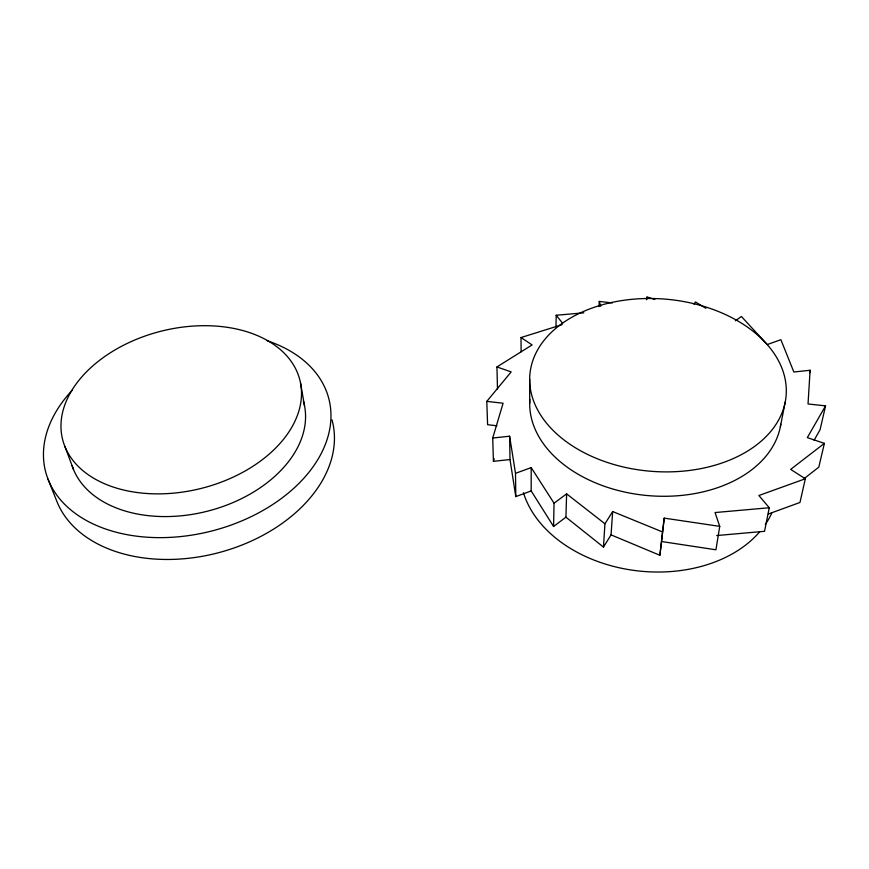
<?xml version="1.0" encoding="UTF-8"?>
<svg xmlns="http://www.w3.org/2000/svg" width="869" height="869" viewBox="0 0 869 869"><rect width="100%" height="100%" fill="white"/><g stroke="black" fill="none" stroke-linecap="round" stroke-linejoin="round"><path stroke-width="1.3" d="M531.187 490.942L531.198 467.609L515.502 473.323L515.795 496.612L531.187 490.942L553.586 526.495L565.925 517.174L566.621 493.853L604.943 523.779L603.466 547.068L565.925 517.174M555.986 326.907L556.193 315.262L583.805 312.829M553.586 526.495L554.042 503.216L531.198 467.609M599.023 306.616L599.284 301.434L612.439 302.923M735.326 320.835L741.398 316.468L767.218 344.569L780.883 339.703L793.853 372.008L810.114 370.259L808.029 403.976L825.55 405.866L820.086 429.699L814.09 440.268M611.048 534.88L612.667 511.548L662.536 531.947L659.886 555.28L611.048 534.88L603.466 547.068M646.623 299.74L647.155 296.992L654.857 299.512M661.57 541.517L664.22 518.13L719.728 526.364L715.926 549.795L661.57 541.517L659.886 555.28M662.536 531.947L664.22 518.13M646.46 299.512L646.84 297.133M780.34 426.842L785.196 402.173A128.547 86.368 4.6 0 0 609.093 303.042A128.547 86.368 4.6 0 0 579.71 450.305A128.547 86.368 4.6 0 0 785.196 402.173M768.315 514.024L799.969 502.467L805.335 478.765L758.887 495.515L769.271 507.746L764.535 531.307L716.697 535.554M809.56 372.899L810.114 370.259M825.55 405.866L807.323 437.618L824.388 443.364L818.794 467.153L804.281 478.504M493.429 461.341L492.723 438.03L509.614 436.205L510.005 459.549L493.429 461.341L494.189 458.767M492.723 438.03L503.097 403.227L486.803 401.38L487.596 424.702L496.938 425.788M604.943 523.779L612.667 511.548M693.962 304.193L695.461 301.956L705.856 308.289M486.803 401.38L511.178 371.91L496.938 366.946L497.492 388.964M824.388 443.364L790.66 469.39L805.335 478.765M554.042 503.216L566.621 493.853M496.938 366.946L532.11 344.928L521.009 337.552L521.118 351.793M521.009 337.552L562.145 324.648M769.271 507.746L715.046 512.547L719.728 526.364M556.193 315.262L562.623 323.246M47.991 479.058L56.659 500.87A143.667 98.947 -14.7 0 0 224.278 551.109A143.667 98.947 -14.7 0 0 332.012 419.89M65.066 446.894L73.539 469.564M599.284 301.434L600.751 306.322M300.522 383.001A122.29 81.121 -14 0 1 134.869 492.191A122.29 81.121 -14 0 1 108.332 354.085A122.29 81.121 -14 0 1 300.522 383.001L304.563 406.019M509.614 436.205L515.502 473.323M510.005 459.549L515.795 496.612M529.677 379.025L529.699 403.292M780.807 424.181A126.135 86.4 4.9 0 1 645.819 495.395A126.135 86.4 4.9 0 1 529.862 399.371M771.9 512.775A129.166 93.189 6 0 1 765.317 524.496M759.745 531.752A129.166 93.189 6 0 1 628.874 569.64A129.166 93.189 6 0 1 523.453 492.745M267.011 340.681A146.231 98.936 -14.4 0 1 305.215 476.712A146.231 98.936 -14.4 0 1 102.803 528.004A146.231 98.936 -14.4 0 1 72.485 389.975M303.335 400.946A120.107 81.186 -14.3 0 1 211.525 510.103A120.107 81.186 -14.3 0 1 72.127 465.751"/></g></svg>
